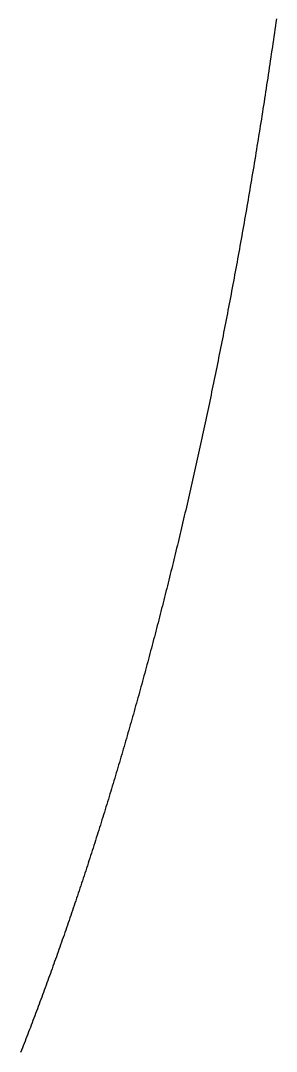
# Model space of a CAD drawing. Header units: millimetres. Extents: x 84 to 218, y -158 to -51.
# Drawn here: x 214 to 216.71, y -128.63 to -117.69 of the extents above; entities that cross this region are included whole.
import ezdxf

# ---------------------------------------------------------------- set-up
doc = ezdxf.new("R2010")
doc.units = ezdxf.units.MM
doc.layers.add('BLACK', color=250, linetype='CONTINUOUS')

msp = doc.modelspace()

# ---------------------------------------------------------------- linework, layer by layer
at = {"layer": 'BLACK', "linetype": 'CONTINUOUS'}
for p, q in [((216.703305, -117.744707), (216.697972, -117.781896)), ((216.708622, -117.707484), (216.703305, -117.744707)), ((216.713925, -117.670216), (216.708622, -117.707484)), ((216.687265, -117.856147), (216.68189, -117.89321)), ((216.692626, -117.819039), (216.687265, -117.856147)), ((216.697972, -117.781896), (216.692626, -117.819039)), ((216.671096, -117.967222), (216.665677, -118.004171)), ((216.6765, -117.930239), (216.671096, -117.967222)), ((216.68189, -117.89321), (216.6765, -117.930239)), ((216.654797, -118.077943), (216.649336, -118.114766)), ((216.660245, -118.041074), (216.654797, -118.077943)), ((216.665677, -118.004171), (216.660245, -118.041074)), ((216.63837, -118.188299), (216.632865, -118.225008)), ((216.64386, -118.151555), (216.63837, -118.188299)), ((216.649336, -118.114766), (216.64386, -118.151555)), ((216.621813, -118.298303), (216.616267, -118.334887)), ((216.627347, -118.261673), (216.621813, -118.298303)), ((216.632865, -118.225008), (216.627347, -118.261673)), ((216.60513, -118.407943), (216.59954, -118.444414)), ((216.610705, -118.371438), (216.60513, -118.407943)), ((216.616267, -118.334887), (216.610705, -118.371438)), ((216.588318, -118.517231), (216.582686, -118.553578)), ((216.593936, -118.48084), (216.588318, -118.517231)), ((216.59954, -118.444414), (216.593936, -118.48084)), ((216.57138, -118.626157), (216.565705, -118.66239)), ((216.57704, -118.58989), (216.57138, -118.626157)), ((216.582686, -118.553578), (216.57704, -118.58989)), ((216.554315, -118.734733), (216.548599, -118.770842)), ((216.560017, -118.698579), (216.554315, -118.734733)), ((216.565705, -118.66239), (216.560017, -118.698579)), ((216.537124, -118.842947), (216.531365, -118.878942)), ((216.542868, -118.806916), (216.537124, -118.842947)), ((216.548599, -118.770842), (216.542868, -118.806916)), ((216.519807, -118.950811), (216.514007, -118.986683)), ((216.525594, -118.914894), (216.519807, -118.950811)), ((216.531365, -118.878942), (216.525594, -118.914894)), ((216.502366, -119.058314), (216.496524, -119.094074)), ((216.508193, -119.022521), (216.502366, -119.058314)), ((216.514007, -118.986683), (216.508193, -119.022521)), ((216.484799, -119.165469), (216.478916, -119.201105)), ((216.490669, -119.129789), (216.484799, -119.165469)), ((216.496524, -119.094074), (216.490669, -119.129789)), ((216.467109, -119.272265), (216.461184, -119.307789)), ((216.473019, -119.236708), (216.467109, -119.272265)), ((216.478916, -119.201105), (216.473019, -119.236708)), ((216.449294, -119.378713), (216.443329, -119.414113)), ((216.455246, -119.343268), (216.449294, -119.378713)), ((216.461184, -119.307789), (216.455246, -119.343268)), ((216.431357, -119.484803), (216.42535, -119.520091)), ((216.437349, -119.44948), (216.431357, -119.484803)), ((216.443329, -119.414113), (216.437349, -119.44948)), ((216.407249, -119.625711), (216.401188, -119.660843)), ((216.413296, -119.590545), (216.407249, -119.625711)), ((216.41933, -119.555335), (216.413296, -119.590545)), ((216.42535, -119.520091), (216.41933, -119.555335)), ((216.389026, -119.730985), (216.382925, -119.765995)), ((216.395114, -119.695931), (216.389026, -119.730985)), ((216.401188, -119.660843), (216.395114, -119.695931)), ((216.370681, -119.835902), (216.364539, -119.8708)), ((216.376809, -119.80097), (216.370681, -119.835902)), ((216.382925, -119.765995), (216.376809, -119.80097)), ((216.352215, -119.940474), (216.346033, -119.97525)), ((216.358384, -119.905654), (216.352215, -119.940474)), ((216.364539, -119.8708), (216.358384, -119.905654)), ((216.333628, -120.044691), (216.327406, -120.079356)), ((216.339837, -120.009993), (216.333628, -120.044691)), ((216.346033, -119.97525), (216.339837, -120.009993)), ((216.314921, -120.148564), (216.308659, -120.183107)), ((216.32117, -120.113976), (216.314921, -120.148564)), ((216.327406, -120.079356), (216.32117, -120.113976)), ((216.296094, -120.252082), (216.289792, -120.286514)), ((216.302383, -120.217616), (216.296094, -120.252082)), ((216.308659, -120.183107), (216.302383, -120.217616)), ((216.270806, -120.389567), (216.264451, -120.423845)), ((216.277148, -120.355257), (216.270806, -120.389567)), ((216.283477, -120.320902), (216.277148, -120.355257)), ((216.289792, -120.286514), (216.283477, -120.320902)), ((216.251701, -120.492278), (216.245307, -120.526435)), ((216.258083, -120.458078), (216.251701, -120.492278)), ((216.264451, -120.423845), (216.258083, -120.458078)), ((216.232479, -120.594637), (216.226044, -120.628683)), ((216.238899, -120.560558), (216.232479, -120.594637)), ((216.245307, -120.526435), (216.238899, -120.560558)), ((216.213137, -120.696654), (216.206665, -120.730579)), ((216.219598, -120.662685), (216.213137, -120.696654)), ((216.226044, -120.628683), (216.219598, -120.662685)), ((216.19368, -120.798319), (216.187167, -120.832134)), ((216.200178, -120.764471), (216.19368, -120.798319)), ((216.206665, -120.730579), (216.200178, -120.764471)), ((216.167554, -120.933339), (216.16099, -120.967)), ((216.174104, -120.899644), (216.167554, -120.933339)), ((216.180643, -120.865906), (216.174104, -120.899644)), ((216.187167, -120.832134), (216.180643, -120.865906)), ((216.147823, -121.034203), (216.141221, -121.067745)), ((216.154413, -121.000618), (216.147823, -121.034203)), ((216.16099, -120.967), (216.154413, -121.000618)), ((216.127978, -121.134718), (216.121337, -121.16815)), ((216.134606, -121.101253), (216.127978, -121.134718)), ((216.141221, -121.067745), (216.134606, -121.101253)), ((216.101338, -121.268206), (216.094645, -121.301486)), ((216.108016, -121.234894), (216.101338, -121.268206)), ((216.114683, -121.201539), (216.108016, -121.234894)), ((216.121337, -121.16815), (216.114683, -121.201539)), ((216.081223, -121.367925), (216.074493, -121.401084)), ((216.087941, -121.334722), (216.081223, -121.367925)), ((216.094645, -121.301486), (216.087941, -121.334722)), ((216.060995, -121.467295), (216.054226, -121.500345)), ((216.06775, -121.434211), (216.060995, -121.467295)), ((216.074493, -121.401084), (216.06775, -121.434211)), ((216.040652, -121.566328), (216.033847, -121.599259)), ((216.047446, -121.533353), (216.040652, -121.566328)), ((216.054226, -121.500345), (216.047446, -121.533353)), ((216.013353, -121.697837), (216.006497, -121.730617)), ((216.020197, -121.665014), (216.013353, -121.697837)), ((216.027028, -121.632158), (216.020197, -121.665014)), ((216.033847, -121.599259), (216.027028, -121.632158)), ((215.992748, -121.796068), (215.985854, -121.828739)), ((215.999628, -121.763364), (215.992748, -121.796068)), ((216.006497, -121.730617), (215.999628, -121.763364)), ((215.972029, -121.893964), (215.965099, -121.926517)), ((215.978948, -121.861368), (215.972029, -121.893964)), ((215.985854, -121.828739), (215.978948, -121.861368)), ((215.944231, -122.023959), (215.937251, -122.056361)), ((215.951199, -121.991514), (215.944231, -122.023959)), ((215.958155, -121.959037), (215.951199, -121.991514)), ((215.965099, -121.926517), (215.958155, -121.959037)), ((215.923253, -122.121057), (215.916235, -122.153352)), ((215.930258, -122.088731), (215.923253, -122.121057)), ((215.937251, -122.056361), (215.930258, -122.088731)), ((215.89511, -122.249998), (215.888043, -122.282142)), ((215.902163, -122.217822), (215.89511, -122.249998)), ((215.909206, -122.185603), (215.902163, -122.217822)), ((215.916235, -122.153352), (215.909206, -122.185603)), ((215.873873, -122.346312), (215.866771, -122.378338)), ((215.880965, -122.314243), (215.873873, -122.346312)), ((215.888043, -122.282142), (215.880965, -122.314243)), ((215.852528, -122.442283), (215.845388, -122.474202)), ((215.859655, -122.410332), (215.852528, -122.442283)), ((215.866771, -122.378338), (215.859655, -122.410332)), ((215.823897, -122.569723), (215.816709, -122.601493)), ((215.831073, -122.537922), (215.823897, -122.569723)), ((215.838237, -122.506078), (215.831073, -122.537922)), ((215.845388, -122.474202), (215.838237, -122.506078)), ((215.802297, -122.664914), (215.795073, -122.696566)), ((215.809509, -122.633219), (215.802297, -122.664914)), ((215.816709, -122.601493), (215.809509, -122.633219)), ((215.773329, -122.791309), (215.766058, -122.822812)), ((215.780589, -122.759764), (215.773329, -122.791309)), ((215.787837, -122.728186), (215.780589, -122.759764)), ((215.795073, -122.696566), (215.787837, -122.728186)), ((215.751478, -122.885712), (215.74417, -122.917108)), ((215.758773, -122.854283), (215.751478, -122.885712)), ((215.766058, -122.822812), (215.758773, -122.854283)), ((215.722176, -123.011065), (215.71482, -123.042313)), ((215.729519, -122.979785), (215.722176, -123.011065)), ((215.736851, -122.948463), (215.729519, -122.979785)), ((215.74417, -122.917108), (215.736851, -122.948463)), ((215.700075, -123.104694), (215.692685, -123.135825)), ((215.707454, -123.07352), (215.700075, -123.104694)), ((215.71482, -123.042313), (215.707454, -123.07352)), ((215.670442, -123.229009), (215.663006, -123.259993)), ((215.677869, -123.197983), (215.670442, -123.229009)), ((215.685282, -123.166925), (215.677869, -123.197983)), ((215.692685, -123.135825), (215.685282, -123.166925)), ((215.648096, -123.321856), (215.640622, -123.352734)), ((215.655556, -123.290946), (215.648096, -123.321856)), ((215.663006, -123.259993), (215.655556, -123.290946)), ((215.618136, -123.445138), (215.610616, -123.475869)), ((215.625643, -123.414375), (215.618136, -123.445138)), ((215.633139, -123.38357), (215.625643, -123.414375)), ((215.640622, -123.352734), (215.633139, -123.38357)), ((215.58799, -123.567831), (215.580425, -123.598415)), ((215.595543, -123.537215), (215.58799, -123.567831)), ((215.603086, -123.506558), (215.595543, -123.537215)), ((215.610616, -123.475869), (215.603086, -123.506558)), ((215.56526, -123.659467), (215.55766, -123.689936)), ((215.572848, -123.628957), (215.56526, -123.659467)), ((215.580425, -123.598415), (215.572848, -123.628957)), ((215.534792, -123.781133), (215.527147, -123.811455)), ((215.542427, -123.750769), (215.534792, -123.781133)), ((215.550049, -123.720373), (215.542427, -123.750769)), ((215.55766, -123.689936), (215.550049, -123.720373)), ((215.511822, -123.871995), (215.504141, -123.902213)), ((215.519489, -123.841746), (215.511822, -123.871995)), ((215.527147, -123.811455), (215.519489, -123.841746)), ((215.481035, -123.992637), (215.473309, -124.022709)), ((215.488748, -123.962534), (215.481035, -123.992637)), ((215.496451, -123.932389), (215.488748, -123.962534)), ((215.504141, -123.902213), (215.496451, -123.932389)), ((215.450068, -124.112696), (215.442297, -124.142622)), ((215.457826, -124.082738), (215.450068, -124.112696)), ((215.465574, -124.052739), (215.457826, -124.082738)), ((215.473309, -124.022709), (215.465574, -124.052739)), ((215.426723, -124.20236), (215.41892, -124.232172)), ((215.434516, -124.172507), (215.426723, -124.20236)), ((215.442297, -124.142622), (215.434516, -124.172507)), ((215.395442, -124.321401), (215.387594, -124.351068)), ((215.403279, -124.291693), (215.395442, -124.321401)), ((215.411105, -124.261953), (215.403279, -124.291693)), ((215.41892, -124.232172), (215.411105, -124.261953)), ((215.363982, -124.439862), (215.35609, -124.469385)), ((215.371864, -124.410299), (215.363982, -124.439862)), ((215.379734, -124.380704), (215.371864, -124.410299)), ((215.387594, -124.351068), (215.379734, -124.380704)), ((215.340272, -124.528326), (215.332346, -124.557745)), ((215.348186, -124.498876), (215.340272, -124.528326)), ((215.35609, -124.469385), (215.348186, -124.498876)), ((215.308504, -124.645776), (215.300534, -124.675051)), ((215.316462, -124.61647), (215.308504, -124.645776)), ((215.32441, -124.587123), (215.316462, -124.61647)), ((215.332346, -124.557745), (215.32441, -124.587123)), ((215.27656, -124.76265), (215.268547, -124.791781)), ((215.284562, -124.733488), (215.27656, -124.76265)), ((215.292554, -124.704285), (215.284562, -124.733488)), ((215.300534, -124.675051), (215.292554, -124.704285)), ((215.244443, -124.87895), (215.236386, -124.907937)), ((215.252488, -124.849931), (215.244443, -124.87895)), ((215.260523, -124.820872), (215.252488, -124.849931)), ((215.268547, -124.791781), (215.260523, -124.820872)), ((215.220241, -124.9658), (215.212152, -124.994675)), ((215.228319, -124.936884), (215.220241, -124.9658)), ((215.236386, -124.907937), (215.228319, -124.936884)), ((215.187821, -125.081096), (215.17969, -125.109829)), ((215.195943, -125.052323), (215.187821, -125.081096)), ((215.204052, -125.02352), (215.195943, -125.052323)), ((215.212152, -124.994675), (215.204052, -125.02352)), ((215.15523, -125.195822), (215.147057, -125.224411)), ((215.163395, -125.167191), (215.15523, -125.195822)), ((215.171547, -125.13853), (215.163395, -125.167191)), ((215.17969, -125.109829), (215.171547, -125.13853)), ((215.122469, -125.309977), (215.114253, -125.338424)), ((215.130676, -125.281489), (215.122469, -125.309977)), ((215.138871, -125.25297), (215.130676, -125.281489)), ((215.147057, -125.224411), (215.138871, -125.25297)), ((215.089539, -125.423563), (215.081281, -125.451869)), ((215.097788, -125.395218), (215.089539, -125.423563)), ((215.106025, -125.366841), (215.097788, -125.395218)), ((215.114253, -125.338424), (215.106025, -125.366841)), ((215.056441, -125.536583), (215.048141, -125.564747)), ((215.064732, -125.508379), (215.056441, -125.536583)), ((215.073011, -125.480144), (215.064732, -125.508379)), ((215.081281, -125.451869), (215.073011, -125.480144)), ((215.031508, -125.620974), (215.023176, -125.649036)), ((215.039829, -125.59288), (215.031508, -125.620974)), ((215.048141, -125.564747), (215.039829, -125.59288)), ((214.998118, -125.733003), (214.989744, -125.760925)), ((215.006481, -125.705051), (214.998118, -125.733003)), ((215.014834, -125.677059), (215.006481, -125.705051)), ((215.023176, -125.649036), (215.014834, -125.677059)), ((214.964563, -125.84447), (214.956148, -125.872251)), ((214.972966, -125.816658), (214.964563, -125.84447)), ((214.981361, -125.788807), (214.972966, -125.816658)), ((214.989744, -125.760925), (214.981361, -125.788807)), ((214.930843, -125.955373), (214.922387, -125.983014)), ((214.939288, -125.927702), (214.930843, -125.955373)), ((214.947724, -125.899992), (214.939288, -125.927702)), ((214.956148, -125.872251), (214.947724, -125.899992)), ((214.89696, -126.065716), (214.888464, -126.093217)), ((214.905446, -126.038185), (214.89696, -126.065716)), ((214.913922, -126.010615), (214.905446, -126.038185)), ((214.922387, -125.983014), (214.913922, -126.010615)), ((214.862915, -126.175499), (214.854378, -126.20286)), ((214.871441, -126.148108), (214.862915, -126.175499)), ((214.879958, -126.120677), (214.871441, -126.148108)), ((214.888464, -126.093217), (214.879958, -126.120677)), ((214.828709, -126.284724), (214.820131, -126.311945)), ((214.837275, -126.257472), (214.828709, -126.284724)), ((214.845832, -126.230181), (214.837275, -126.257472)), ((214.854378, -126.20286), (214.845832, -126.230181)), ((214.794342, -126.393391), (214.785725, -126.420474)), ((214.802948, -126.366279), (214.794342, -126.393391)), ((214.811545, -126.339127), (214.802948, -126.366279)), ((214.820131, -126.311945), (214.811545, -126.339127)), ((214.759816, -126.501503), (214.751159, -126.528447)), ((214.768462, -126.47453), (214.759816, -126.501503)), ((214.777099, -126.447517), (214.768462, -126.47453)), ((214.785725, -126.420474), (214.777099, -126.447517)), ((214.725132, -126.609061), (214.716435, -126.635866)), ((214.733817, -126.582226), (214.725132, -126.609061)), ((214.742494, -126.555351), (214.733817, -126.582226)), ((214.751159, -126.528447), (214.742494, -126.555351)), ((214.69029, -126.716065), (214.681555, -126.742732)), ((214.699015, -126.689368), (214.69029, -126.716065)), ((214.707731, -126.662632), (214.699015, -126.689368)), ((214.716435, -126.635866), (214.707731, -126.662632)), ((214.646518, -126.849047), (214.637735, -126.875537)), ((214.655292, -126.822518), (214.646518, -126.849047)), ((214.664056, -126.795958), (214.655292, -126.822518)), ((214.672811, -126.76936), (214.664056, -126.795958)), ((214.681555, -126.742732), (214.672811, -126.76936)), ((214.611326, -126.954812), (214.602505, -126.981165)), ((214.620139, -126.92842), (214.611326, -126.954812)), ((214.628941, -126.901998), (214.620139, -126.92842)), ((214.637735, -126.875537), (214.628941, -126.901998)), ((214.57598, -127.060028), (214.567121, -127.086244)), ((214.584832, -127.033773), (214.57598, -127.060028)), ((214.593672, -127.007488), (214.584832, -127.033773)), ((214.602505, -126.981165), (214.593672, -127.007488)), ((214.540481, -127.164696), (214.531583, -127.190776)), ((214.549371, -127.138578), (214.540481, -127.164696)), ((214.55825, -127.112431), (214.549371, -127.138578)), ((214.567121, -127.086244), (214.55825, -127.112431)), ((214.50483, -127.268819), (214.495895, -127.294762)), ((214.513758, -127.242837), (214.50483, -127.268819)), ((214.522675, -127.216826), (214.513758, -127.242837)), ((214.531583, -127.190776), (214.522675, -127.216826)), ((214.460055, -127.398204), (214.45107, -127.423982)), ((214.469028, -127.372397), (214.460055, -127.398204)), ((214.477993, -127.346551), (214.469028, -127.372397)), ((214.486948, -127.320676), (214.477993, -127.346551)), ((214.495895, -127.294762), (214.486948, -127.320676)), ((214.424065, -127.501103), (214.415043, -127.526745)), ((214.433076, -127.475431), (214.424065, -127.501103)), ((214.442079, -127.449721), (214.433076, -127.475431)), ((214.45107, -127.423982), (214.442079, -127.449721)), ((214.387926, -127.60346), (214.378868, -127.628967)), ((214.396974, -127.577924), (214.387926, -127.60346)), ((214.406014, -127.552349), (214.396974, -127.577924)), ((214.415043, -127.526745), (214.406014, -127.552349)), ((214.35164, -127.705277), (214.342544, -127.730649)), ((214.360724, -127.679875), (214.35164, -127.705277)), ((214.369801, -127.654436), (214.360724, -127.679875)), ((214.378868, -127.628967), (214.369801, -127.654436)), ((214.306074, -127.831792), (214.296934, -127.856992)), ((214.315206, -127.806555), (214.306074, -127.831792)), ((214.324327, -127.781288), (214.315206, -127.806555)), ((214.333441, -127.755983), (214.324327, -127.781288)), ((214.342544, -127.730649), (214.333441, -127.755983)), ((214.269458, -127.932398), (214.260282, -127.957463)), ((214.278626, -127.907295), (214.269458, -127.932398)), ((214.287784, -127.882162), (214.278626, -127.907295)), ((214.296934, -127.856992), (214.287784, -127.882162)), ((214.232697, -128.032468), (214.223485, -128.057399)), ((214.241902, -128.007498), (214.232697, -128.032468)), ((214.251095, -127.9825), (214.241902, -128.007498)), ((214.260282, -127.957463), (214.251095, -127.9825)), ((214.186544, -128.156801), (214.177286, -128.181571)), ((214.195792, -128.132003), (214.186544, -128.156801)), ((214.205033, -128.107167), (214.195792, -128.132003)), ((214.214262, -128.082302), (214.205033, -128.107167)), ((214.223485, -128.057399), (214.214262, -128.082302)), ((214.149461, -128.25567), (214.140167, -128.280306)), ((214.158744, -128.231005), (214.149461, -128.25567)), ((214.16802, -128.206302), (214.158744, -128.231005)), ((214.177286, -128.181571), (214.16802, -128.206302)), ((214.102907, -128.378511), (214.09357, -128.402977)), ((214.112236, -128.354007), (214.102907, -128.378511)), ((214.121555, -128.329475), (214.112236, -128.354007)), ((214.130866, -128.304905), (214.121555, -128.329475)), ((214.140167, -128.280306), (214.130866, -128.304905)), ((214.065506, -128.476186), (214.056134, -128.500519)), ((214.07487, -128.451814), (214.065506, -128.476186)), ((214.084224, -128.427414), (214.07487, -128.451814)), ((214.09357, -128.402977), (214.084224, -128.427414)), ((214.018559, -128.597534), (214.009142, -128.621707)), ((214.027965, -128.573332), (214.018559, -128.597534)), ((214.037364, -128.549092), (214.027965, -128.573332)), ((214.046753, -128.524825), (214.037364, -128.549092)), ((214.056134, -128.500519), (214.046753, -128.524825)), ((214.009142, -128.621707), (213.999719, -128.645843))]:
    msp.add_line(p, q, dxfattribs=at)

doc.saveas('drawing.dxf')
